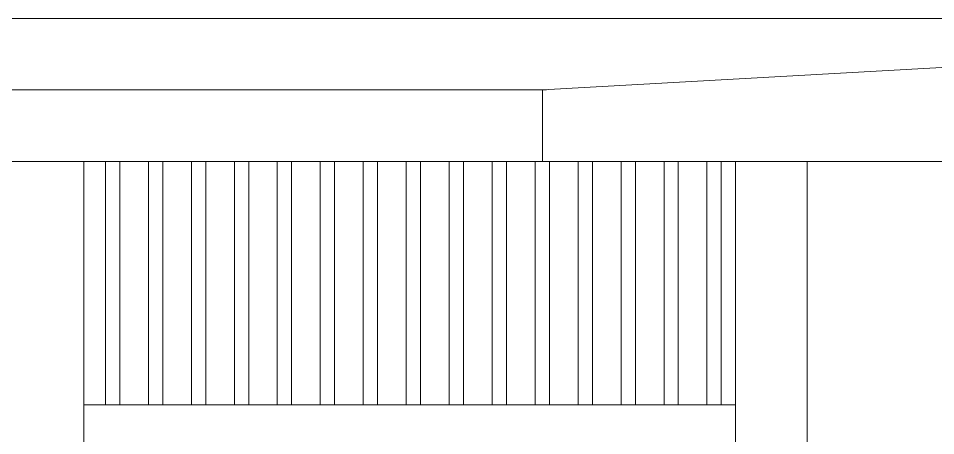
# Model space of a CAD drawing. Header units: metres. Extents: x -48 to 2360, y -1392 to 453.
# Drawn here: x 1313.3 to 1319.7, y 360.07 to 362.99 of the extents above; entities that cross this region are included whole.
import ezdxf

# ---------------------------------------------------------------- set-up
doc = ezdxf.new("R2010")
doc.units = ezdxf.units.M
for name, color, linetype, lineweight in [('corte1', 211, 'Continuous', 20), ('corte2', 213, 'Continuous', 9), ('corte3', 215, 'Continuous', 5)]:
    doc.layers.add(name, color=color, linetype=linetype, lineweight=lineweight)

msp = doc.modelspace()

# ---------------------------------------------------------------- linework, layer by layer
at = {"layer": 'corte1', "ltscale": 7, "transparency": 33554687}
for points in [[(1323.3599, 361.9885), (1323.3599, 361.9885), (1325.8599, 361.9885), (1325.8599, 362.9885), (1316.9553, 362.4885)], [(1316.9553, 361.9885), (1316.9553, 362.4885)], [(1316.9553, 361.9885), (1323.3599, 361.9885)]]:
    msp.add_lwpolyline(points, dxfattribs=at)
at = {"layer": 'corte2', "ltscale": 7, "transparency": 33554687}
for points in [[(1303.6517, 362.4885), (1316.9833, 362.4901)], [(1303.6517, 361.9885), (1316.9553, 361.9885)], [(1313.7541, 361.9885), (1313.7541, 357.6492)], [(1318.3041, 361.9885), (1318.3041, 357.7108)], [(1318.8041, 361.9885), (1318.8041, 357.7108)], [(1313.7541, 360.2885), (1318.3041, 360.2885)]]:
    msp.add_lwpolyline(points, dxfattribs=at)
at = {"layer": 'corte3', "ltscale": 7, "transparency": 33554687}
msp.add_lwpolyline([(1299.8041, 362.9885), (1325.8599, 362.9885)], dxfattribs=at)
at = {"layer": 'corte3', "ltscale": 7, "transparency": 33554636}
for points in [[(1313.9041, 361.9885), (1313.9041, 361.9885), (1313.9041, 360.2885), (1314.0041, 360.2885), (1314.0041, 361.9885)], [(1314.2041, 361.9885), (1314.2041, 361.9885), (1314.2041, 360.2885), (1314.3041, 360.2885), (1314.3041, 361.9885)], [(1314.5041, 361.9885), (1314.5041, 361.9885), (1314.5041, 360.2885), (1314.6041, 360.2885), (1314.6041, 361.9885)], [(1314.8041, 361.9885), (1314.8041, 361.9885), (1314.8041, 360.2885), (1314.9041, 360.2885), (1314.9041, 361.9885)], [(1315.1041, 361.9885), (1315.1041, 361.9885), (1315.1041, 360.2885), (1315.2041, 360.2885), (1315.2041, 361.9885)], [(1315.4041, 361.9885), (1315.4041, 361.9885), (1315.4041, 360.2885), (1315.5041, 360.2885), (1315.5041, 361.9885)], [(1315.7041, 361.9885), (1315.7041, 361.9885), (1315.7041, 360.2885), (1315.8041, 360.2885), (1315.8041, 361.9885)], [(1316.0041, 361.9885), (1316.0041, 361.9885), (1316.0041, 360.2885), (1316.1041, 360.2885), (1316.1041, 361.9885)], [(1316.3041, 361.9885), (1316.3041, 361.9885), (1316.3041, 360.2885), (1316.4041, 360.2885), (1316.4041, 361.9885)], [(1316.6041, 361.9885), (1316.6041, 361.9885), (1316.6041, 360.2885), (1316.7041, 360.2885), (1316.7041, 361.9885)], [(1316.9041, 361.9885), (1316.9041, 361.9885), (1316.9041, 360.2885), (1317.0041, 360.2885), (1317.0041, 361.9885)], [(1317.2041, 361.9885), (1317.2041, 361.9885), (1317.2041, 360.2885), (1317.3041, 360.2885), (1317.3041, 361.9885)], [(1317.5041, 361.9885), (1317.5041, 361.9885), (1317.5041, 360.2885), (1317.6041, 360.2885), (1317.6041, 361.9885)], [(1317.8041, 361.9885), (1317.8041, 361.9885), (1317.8041, 360.2885), (1317.9041, 360.2885), (1317.9041, 361.9885)], [(1318.1041, 361.9885), (1318.1041, 361.9885), (1318.1041, 360.2885), (1318.2041, 360.2885), (1318.2041, 361.9885)]]:
    msp.add_lwpolyline(points, dxfattribs=at)

doc.saveas('drawing.dxf')
